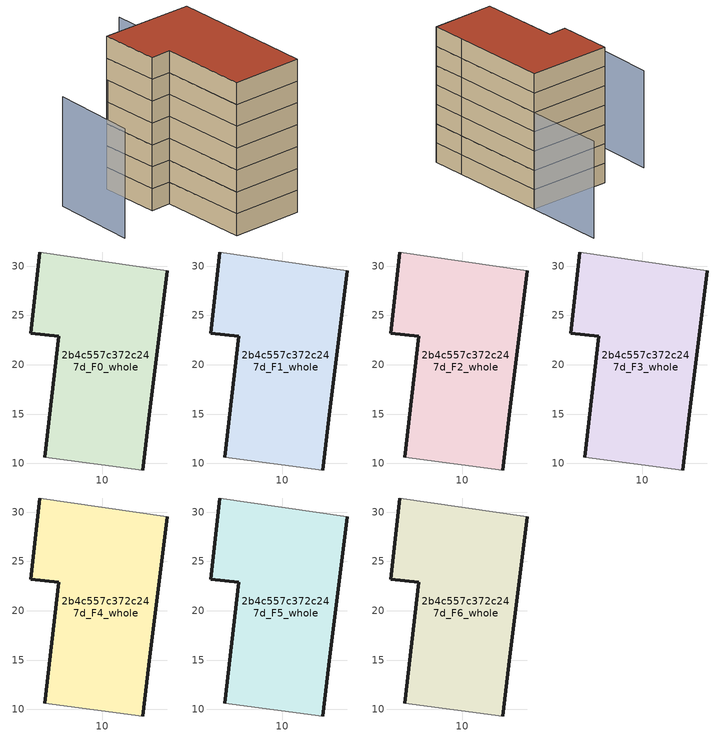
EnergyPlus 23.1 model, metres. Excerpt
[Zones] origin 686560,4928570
2b4c557c372c247d_F0_whole
 floor ground (EU_floor_Construction): 16.63,29.54 14.74,14.48 14.1,9.34 4.18,10.62 5.59,22.89 2.75,23.21 3.69,31.43 z0
 wall outside (EU_wall_Construction): 3.69,31.43 2.75,23.21 5.59,22.89 4.18,10.62 / 14.1,9.34 14.74,14.48 16.63,29.54 z0:3
 wall adiabatic (EU_wall_Construction): 16.63,29.54 3.69,31.43 / 4.18,10.62 14.1,9.34 z0:3
2b4c557c372c247d_F1_whole
 floor to 2b4c557c372c247d_F0_whole (EU_floor_Construction): 16.63,29.54 14.74,14.48 14.1,9.34 4.18,10.62 5.59,22.89 2.75,23.21 3.69,31.43 z3
 wall outside (EU_wall_Construction): 3.69,31.43 2.75,23.21 5.59,22.89 4.18,10.62 / 14.1,9.34 14.74,14.48 16.63,29.54 z3:6
 wall adiabatic (EU_wall_Construction): 16.63,29.54 3.69,31.43 / 4.18,10.62 14.1,9.34 z3:6
2b4c557c372c247d_F2_whole
 floor to 2b4c557c372c247d_F1_whole (EU_floor_Construction): 16.63,29.54 14.74,14.48 14.1,9.34 4.18,10.62 5.59,22.89 2.75,23.21 3.69,31.43 z6
 wall outside (EU_wall_Construction): 3.69,31.43 2.75,23.21 5.59,22.89 4.18,10.62 / 14.1,9.34 14.74,14.48 16.63,29.54 z6:9
 wall adiabatic (EU_wall_Construction): 16.63,29.54 3.69,31.43 / 4.18,10.62 14.1,9.34 z6:9
2b4c557c372c247d_F3_whole
 floor to 2b4c557c372c247d_F2_whole (EU_floor_Construction): 16.63,29.54 14.74,14.48 14.1,9.34 4.18,10.62 5.59,22.89 2.75,23.21 3.69,31.43 z9
 wall outside (EU_wall_Construction): 3.69,31.43 2.75,23.21 5.59,22.89 4.18,10.62 / 14.1,9.34 14.74,14.48 16.63,29.54 z9:12
 wall adiabatic (EU_wall_Construction): 16.63,29.54 3.69,31.43 / 4.18,10.62 14.1,9.34 z9:12
2b4c557c372c247d_F4_whole
 floor to 2b4c557c372c247d_F3_whole (EU_floor_Construction): 16.63,29.54 14.74,14.48 14.1,9.34 4.18,10.62 5.59,22.89 2.75,23.21 3.69,31.43 z12
 wall outside (EU_wall_Construction): 3.69,31.43 2.75,23.21 5.59,22.89 4.18,10.62 / 14.1,9.34 14.74,14.48 16.63,29.54 z12:15
 wall adiabatic (EU_wall_Construction): 16.63,29.54 3.69,31.43 / 4.18,10.62 14.1,9.34 z12:15
2b4c557c372c247d_F5_whole
 floor to 2b4c557c372c247d_F4_whole (EU_floor_Construction): 16.63,29.54 14.74,14.48 14.1,9.34 4.18,10.62 5.59,22.89 2.75,23.21 3.69,31.43 z15
 wall outside (EU_wall_Construction): 3.69,31.43 2.75,23.21 5.59,22.89 4.18,10.62 / 14.1,9.34 14.74,14.48 16.63,29.54 z15:18
 wall adiabatic (EU_wall_Construction): 16.63,29.54 3.69,31.43 / 4.18,10.62 14.1,9.34 z15:18
2b4c557c372c247d_F6_whole
 floor to 2b4c557c372c247d_F5_whole (EU_floor_Construction): 16.63,29.54 14.74,14.48 14.1,9.34 4.18,10.62 5.59,22.89 2.75,23.21 3.69,31.43 z18
 wall outside (EU_wall_Construction): 3.69,31.43 2.75,23.21 5.59,22.89 4.18,10.62 / 14.1,9.34 14.74,14.48 16.63,29.54 z18:21
 wall adiabatic (EU_wall_Construction): 16.63,29.54 3.69,31.43 / 4.18,10.62 14.1,9.34 z18:21
 roof outside (EU_roof_Construction): 14.1,9.34 14.74,14.48 16.63,29.54 3.69,31.43 2.75,23.21 5.59,22.89 4.18,10.62 z21
shading: 18.18,41.84 16.63,29.54 / 16.63,29.54 3.63,31.18 / -3.52,32.38 -5.33,20.73 z0:15
[Building]
EU S2 Campaign: North Axis=0; Terrain=City; Solar Distribution=FullExterior
[Site:Location]
Bologna: Latitude=44.5; Longitude=11.25; Time Zone=1; Elevation=37
[SizingPeriod:WeatherFileDays]
AnnualSizingPeriod: Begin Month=1; Begin Day of Month=1; End Month=12; End Day of Month=31; Day of Week for Start Day=Monday; Use Weather File Daylight Saving Period=No; Use Weather File Rain and Snow Indicators=No
[MATERIAL]
EU_InternalMass_Material: Roughness=MediumRough; Thickness=0.1; Conductivity=1; Density=1800; Specific Heat=900; Thermal Absorptance=0.9; Solar Absorptance=0.7; Visible Absorptance=0.7
[MATERIAL:NOMASS] Roughness=MediumRough; Thermal Absorptance=0.9; Solar Absorptance=0.7; Visible Absorptance=0.7
Name | Thermal Resistance
EU_wall_NoMass | 0.905828
EU_roof_NoMass | 0.37593
EU_floor_NoMass | 0.67114
[CONSTRUCTION]
EU_wall_Construction: EU_wall_NoMass
EU_roof_Construction: EU_roof_NoMass
EU_floor_Construction: EU_floor_NoMass
EU_InternalMass_Construction: EU_InternalMass_Material
[ZONE] Type=1; Multiplier=1; Ceiling Height=autocalculate; Volume=690.272; Floor Area=autocalculate; Part of Total Floor Area=Yes
2b4c557c372c247d_F0_whole; 2b4c557c372c247d_F1_whole; 2b4c557c372c247d_F2_whole; 2b4c557c372c247d_F3_whole; 2b4c557c372c247d_F4_whole; 2b4c557c372c247d_F5_whole; 2b4c557c372c247d_F6_whole
[INTERNALMASS] Construction=EU_InternalMass_Construction; Surface Area=230.091
Name | Zone or ZoneList
2b4c557c372c247d_F0_whole_EU_InternalMass | 2b4c557c372c247d_F0_whole
2b4c557c372c247d_F1_whole_EU_InternalMass | 2b4c557c372c247d_F1_whole
2b4c557c372c247d_F2_whole_EU_InternalMass | 2b4c557c372c247d_F2_whole
2b4c557c372c247d_F3_whole_EU_InternalMass | 2b4c557c372c247d_F3_whole
2b4c557c372c247d_F4_whole_EU_InternalMass | 2b4c557c372c247d_F4_whole
2b4c557c372c247d_F5_whole_EU_InternalMass | 2b4c557c372c247d_F5_whole
2b4c557c372c247d_F6_whole_EU_InternalMass | 2b4c557c372c247d_F6_whole
[OTHEREQUIPMENT] Fuel Type=Electricity; Design Level Calculation Method=Watts/Area; Power per Zone Floor Area=1; Fraction Latent=0; Fraction Radiant=0; Fraction Lost=0; Carbon Dioxide Generation Rate=0; EndUse Subcategory=EU_Step8_InternalGains
Name | Zone or ZoneList or Space or SpaceList | Schedule
EU_Step8_InternalGain_2b4c557c372c247d_F0_whole_f000 | 2b4c557c372c247d_F0_whole | EU_Step8_GainSchedule_2b4c557c372c247d_F0_whole_f000
EU_Step8_InternalGain_2b4c557c372c247d_F1_whole_f000 | 2b4c557c372c247d_F1_whole | EU_Step8_GainSchedule_2b4c557c372c247d_F1_whole_f000
EU_Step8_InternalGain_2b4c557c372c247d_F2_whole_f000 | 2b4c557c372c247d_F2_whole | EU_Step8_GainSchedule_2b4c557c372c247d_F2_whole_f000
EU_Step8_InternalGain_2b4c557c372c247d_F3_whole_f000 | 2b4c557c372c247d_F3_whole | EU_Step8_GainSchedule_2b4c557c372c247d_F3_whole_f000
EU_Step8_InternalGain_2b4c557c372c247d_F4_whole_f000 | 2b4c557c372c247d_F4_whole | EU_Step8_GainSchedule_2b4c557c372c247d_F4_whole_f000
EU_Step8_InternalGain_2b4c557c372c247d_F5_whole_f000 | 2b4c557c372c247d_F5_whole | EU_Step8_GainSchedule_2b4c557c372c247d_F5_whole_f000
EU_Step8_InternalGain_2b4c557c372c247d_F6_whole_f000 | 2b4c557c372c247d_F6_whole | EU_Step8_GainSchedule_2b4c557c372c247d_F6_whole_f000
[ZONEVENTILATION:DESIGNFLOWRATE] Schedule=EU_AlwaysOn; Design Flow Rate Calculation Method=AirChanges/Hour; Air Changes per Hour=0.73129; Ventilation Type=Natural; Fan Pressure Rise=0; Fan Total Efficiency=1; Constant Term Coefficient=1; Temperature Term Coefficient=0; Velocity Term Coefficient=0; Velocity Squared Term Coefficient=0; Minimum Indoor Temperature=-100; Maximum Indoor Temperature=100; Delta Temperature=-100; Minimum Outdoor Temperature=-100; Maximum Outdoor Temperature=100; Maximum Wind Speed=40
Name | Zone or ZoneList or Space or SpaceList
EU_ConstantAir_2b4c557c372c247d_F0_whole | 2b4c557c372c247d_F0_whole
EU_ConstantAir_2b4c557c372c247d_F1_whole | 2b4c557c372c247d_F1_whole
EU_ConstantAir_2b4c557c372c247d_F2_whole | 2b4c557c372c247d_F2_whole
EU_ConstantAir_2b4c557c372c247d_F3_whole | 2b4c557c372c247d_F3_whole
EU_ConstantAir_2b4c557c372c247d_F4_whole | 2b4c557c372c247d_F4_whole
EU_ConstantAir_2b4c557c372c247d_F5_whole | 2b4c557c372c247d_F5_whole
EU_ConstantAir_2b4c557c372c247d_F6_whole | 2b4c557c372c247d_F6_whole
[HVACTEMPLATE:THERMOSTAT] Constant Heating Setpoint=20; Constant Cooling Setpoint=50
EU_HeatOnly_2b4c557c372c247d_F0_whole; EU_HeatOnly_2b4c557c372c247d_F1_whole; EU_HeatOnly_2b4c557c372c247d_F2_whole; EU_HeatOnly_2b4c557c372c247d_F3_whole; EU_HeatOnly_2b4c557c372c247d_F4_whole; EU_HeatOnly_2b4c557c372c247d_F5_whole; EU_HeatOnly_2b4c557c372c247d_F6_whole
[HVACTEMPLATE:ZONE:IDEALLOADSAIRSYSTEM] System Availability Schedule=EU_AlwaysOn; Maximum Heating Supply Air Temperature=50; Minimum Cooling Supply Air Temperature=13; Maximum Heating Supply Air Humidity Ratio=0.0156; Minimum Cooling Supply Air Humidity Ratio=0.0077; Heating Limit=NoLimit; Cooling Limit=NoLimit; Heating Availability Schedule=EU_AlwaysOn; Cooling Availability Schedule=EU_CoolingOff; Dehumidification Control Type=ConstantSensibleHeatRatio; Cooling Sensible Heat Ratio=0.7; Dehumidification Setpoint=60; Humidification Control Type=None; Humidification Setpoint=30; Outdoor Air Method=None; Outdoor Air Flow Rate per Person=0.00944; Outdoor Air Flow Rate per Zone Floor Area=0; Outdoor Air Flow Rate per Zone=0; Demand Controlled Ventilation Type=None; Outdoor Air Economizer Type=NoEconomizer; Heat Recovery Type=None; Sensible Heat Recovery Effectiveness=0.7; Latent Heat Recovery Effectiveness=0.65
Name | Template Thermostat
2b4c557c372c247d_F0_whole | EU_HeatOnly_2b4c557c372c247d_F0_whole
2b4c557c372c247d_F1_whole | EU_HeatOnly_2b4c557c372c247d_F1_whole
2b4c557c372c247d_F2_whole | EU_HeatOnly_2b4c557c372c247d_F2_whole
2b4c557c372c247d_F3_whole | EU_HeatOnly_2b4c557c372c247d_F3_whole
2b4c557c372c247d_F4_whole | EU_HeatOnly_2b4c557c372c247d_F4_whole
2b4c557c372c247d_F5_whole | EU_HeatOnly_2b4c557c372c247d_F5_whole
2b4c557c372c247d_F6_whole | EU_HeatOnly_2b4c557c372c247d_F6_whole
[SIZING:ZONE] Zone Cooling Design Supply Air Temperature Input Method=SupplyAirTemperature; Zone Cooling Design Supply Air Temperature=13; Zone Heating Design Supply Air Temperature Input Method=SupplyAirTemperature; Zone Heating Design Supply Air Temperature=50; Zone Cooling Design Supply Air Humidity Ratio=0.008; Zone Heating Design Supply Air Humidity Ratio=0.008; Cooling Design Air Flow Method=DesignDay; Cooling Design Air Flow Rate=0; Cooling Minimum Air Flow per Zone Floor Area=0.000762; Cooling Minimum Air Flow=0; Cooling Minimum Air Flow Fraction=0.2; Heating Design Air Flow Method=DesignDay; Heating Design Air Flow Rate=0; Heating Maximum Air Flow per Zone Floor Area=0.002032; Heating Maximum Air Flow=0.141576; Heating Maximum Air Flow Fraction=0.3; Account for Dedicated Outdoor Air System=No; Dedicated Outdoor Air System Control Strategy=NeutralSupplyAir; Dedicated Outdoor Air Low Setpoint Temperature for Design=autosize; Dedicated Outdoor Air High Setpoint Temperature for Design=autosize; Zone Load Sizing Method=Sensible Load Only No Latent Load; Zone Latent Cooling Design Supply Air Humidity Ratio Input Method=HumidityRatioDifference; Zone Cooling Design Supply Air Humidity Ratio Difference=0.005; Zone Latent Heating Design Supply Air Humidity Ratio Input Method=HumidityRatioDifference; Zone Humidification Design Supply Air Humidity Ratio Difference=0.005
2b4c557c372c247d_F0_whole; 2b4c557c372c247d_F1_whole; 2b4c557c372c247d_F2_whole; 2b4c557c372c247d_F3_whole; 2b4c557c372c247d_F4_whole; 2b4c557c372c247d_F5_whole; 2b4c557c372c247d_F6_whole
[SCHEDULE:CONSTANT]
Name | Hourly Value
EU_AlwaysOn | 1
EU_CoolingOff | 0
[SCHEDULE:FILE] Column Number=1; Rows to Skip at Top=0; Number of Hours of Data=8760; Column Separator=Comma; Interpolate to Timestep=No; Minutes per Item=60; Adjust Schedule for Daylight Savings=Yes
Name | File
EU_Step8_GainSchedule_2b4c557c372c247d_F0_whole_f000 | ../../schedules/2b4c557c372c247d/2b4c557c372c247d_F0_whole_f000_gain.csv
EU_Step8_GainSchedule_2b4c557c372c247d_F1_whole_f000 | ../../schedules/2b4c557c372c247d/2b4c557c372c247d_F1_whole_f000_gain.csv
EU_Step8_GainSchedule_2b4c557c372c247d_F2_whole_f000 | ../../schedules/2b4c557c372c247d/2b4c557c372c247d_F2_whole_f000_gain.csv
EU_Step8_GainSchedule_2b4c557c372c247d_F3_whole_f000 | ../../schedules/2b4c557c372c247d/2b4c557c372c247d_F3_whole_f000_gain.csv
EU_Step8_GainSchedule_2b4c557c372c247d_F4_whole_f000 | ../../schedules/2b4c557c372c247d/2b4c557c372c247d_F4_whole_f000_gain.csv
EU_Step8_GainSchedule_2b4c557c372c247d_F5_whole_f000 | ../../schedules/2b4c557c372c247d/2b4c557c372c247d_F5_whole_f000_gain.csv
EU_Step8_GainSchedule_2b4c557c372c247d_F6_whole_f000 | ../../schedules/2b4c557c372c247d/2b4c557c372c247d_F6_whole_f000_gain.csv
